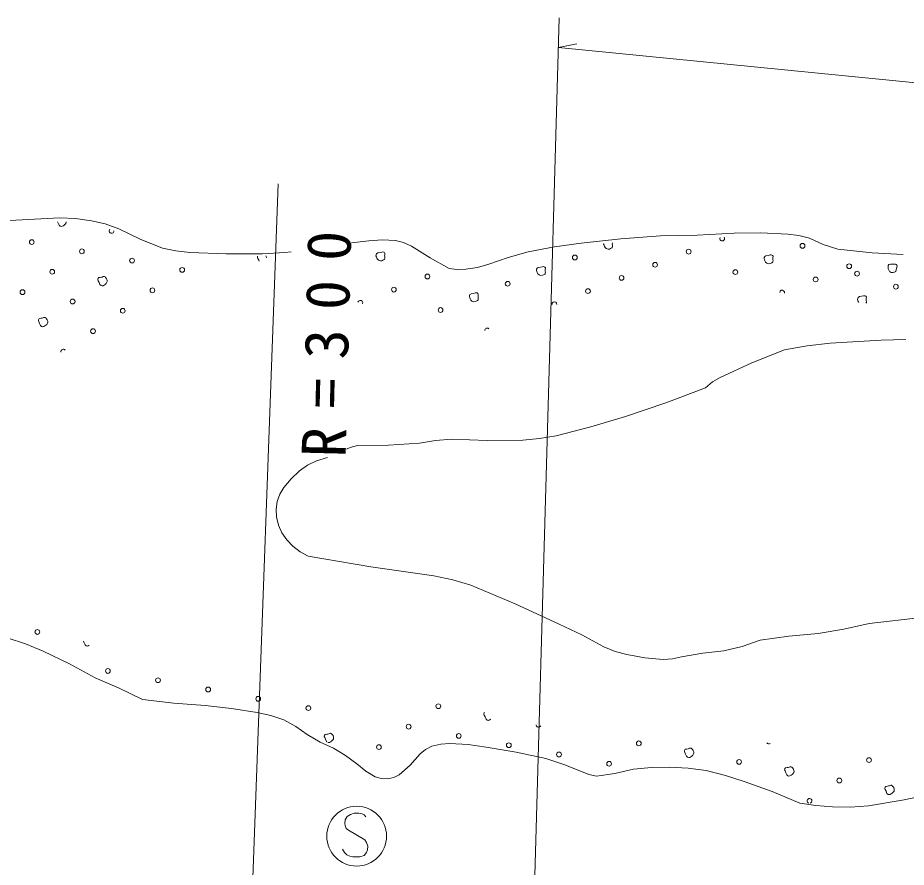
# Model space of a CAD drawing. Units: millimetres, scale not verified. Extents: x 40000 to 680000, y -32072 to 380000.
# Drawn here: x 141765 to 178738, y 300006 to 335350 of the extents above; entities that cross this region are included whole.
import ezdxf

# ---------------------------------------------------------------- set-up
doc = ezdxf.new("R2010")
doc.units = ezdxf.units.MM
doc.header["$LTSCALE"] = 1000
doc.layers.add('S-BGD', color=7, linetype='Continuous', lineweight=13)
doc.styles.add('ＭＳ ゴシック', font='')
doc.styles.get('ＭＳ ゴシック').set_extended_font_data('MS Gothic')

msp = doc.modelspace()

# ---------------------------------------------------------------- linework, layer by layer
at = {"layer": 'S-BGD'}
for p, q in [((163047, 291270), (164301, 335350)), ((164266, 334119), (165034, 334259)), ((164266, 334119), (265285, 324091)), ((150952, 283013), (152596, 328440)), ((141163, 326896), (143511, 327019)), ((143447, 326806), (143418, 326866)), ((143511, 327019), (144173, 326994)), ((143784, 326855), (143777, 326817)), ((144173, 326994), (144836, 326907)), ((144836, 326907), (145408, 326772)), ((143482, 326718), (143447, 326806)), ((143529, 326676), (143482, 326718)), ((143574, 326668), (143529, 326676)), ((143617, 326673), (143574, 326668)), ((143661, 326700), (143617, 326673)), ((143702, 326726), (143661, 326700)), ((143743, 326764), (143702, 326726)), ((143777, 326817), (143743, 326764)), ((145408, 326772), (145975, 326575)), ((145975, 326575), (146865, 326145)), ((146865, 326145), (147782, 325770)), ((156380, 326072), (156933, 326110)), ((156933, 326110), (157489, 326086)), ((165214, 325973), (166862, 326158)), ((166862, 326158), (168513, 326282)), ((168513, 326282), (170042, 326307)), ((170042, 326307), (171578, 326392)), ((171578, 326392), (172690, 326398)), ((172690, 326398), (173811, 326344)), ((173811, 326344), (174268, 326289)), ((174268, 326289), (174710, 326174)), ((174710, 326174), (175287, 325921)), ((147782, 325770), (148344, 325647)), ((155656, 325981), (156380, 326072)), ((157489, 326086), (157822, 326001)), ((157822, 326001), (158148, 325853)), ((158148, 325853), (158920, 325358)), ((162999, 325606), (164097, 325819)), ((164097, 325819), (165214, 325973)), ((166147, 325934), (166149, 325959)), ((166164, 325885), (166147, 325934)), ((166179, 325839), (166164, 325885)), ((166207, 325791), (166179, 325839)), ((166251, 325746), (166207, 325791)), ((166286, 325730), (166251, 325746)), ((166435, 325748), (166393, 325728)), ((166461, 325762), (166435, 325748)), ((166485, 325775), (166461, 325762)), ((166505, 325795), (166485, 325775)), ((166511, 325816), (166505, 325795)), ((166509, 325971), (166507, 325924)), ((166507, 325924), (166509, 325887)), ((166510, 325981), (166509, 325971)), ((166509, 325887), (166517, 325852)), ((166517, 325852), (166511, 325816)), ((175287, 325921), (175888, 325723)), ((148344, 325647), (148929, 325582)), ((148929, 325582), (150440, 325527)), ((150440, 325527), (151956, 325532)), ((151738, 325376), (151741, 325407)), ((151756, 325334), (151738, 325376)), ((151741, 325407), (151747, 325428)), ((151956, 325532), (152874, 325577)), ((152083, 325442), (152105, 325414)), ((152105, 325414), (152121, 325366)), ((152874, 325577), (153146, 325609)), ((156672, 325448), (156677, 325491)), ((156689, 325399), (156672, 325448)), ((156677, 325491), (156695, 325533)), ((156705, 325353), (156689, 325399)), ((156695, 325533), (156747, 325569)), ((156747, 325569), (156841, 325584)), ((156841, 325584), (156919, 325601)), ((156919, 325601), (156964, 325609)), ((156964, 325609), (156994, 325599)), ((156994, 325599), (157022, 325582)), ((157022, 325582), (157042, 325551)), ((157035, 325485), (157033, 325438)), ((157033, 325438), (157035, 325401)), ((157042, 325551), (157035, 325485)), ((157035, 325401), (157043, 325366)), ((161371, 325098), (162170, 325379)), ((162170, 325379), (162999, 325606)), ((166331, 325723), (166286, 325730)), ((166393, 325728), (166331, 325723)), ((172827, 325327), (172832, 325370)), ((172832, 325370), (172850, 325412)), ((172850, 325412), (172902, 325448)), ((172902, 325448), (172996, 325463)), ((172996, 325463), (173074, 325480)), ((173074, 325480), (173119, 325487)), ((173119, 325487), (173149, 325478)), ((173149, 325478), (173178, 325461)), ((173178, 325461), (173198, 325429)), ((173198, 325429), (173190, 325364)), ((175888, 325723), (177319, 325574)), ((177319, 325574), (178607, 325494)), ((151790, 325261), (151756, 325334)), ((151806, 325222), (151790, 325261)), ((156732, 325305), (156705, 325353)), ((156777, 325260), (156732, 325305)), ((156811, 325245), (156777, 325260)), ((156856, 325237), (156811, 325245)), ((156919, 325242), (156856, 325237)), ((156961, 325262), (156919, 325242)), ((156987, 325276), (156961, 325262)), ((157011, 325289), (156987, 325276)), ((157031, 325309), (157011, 325289)), ((157037, 325330), (157031, 325309)), ((157043, 325366), (157037, 325330)), ((158920, 325358), (159717, 324919)), ((160892, 324963), (161371, 325098)), ((163600, 324994), (163645, 325002)), ((163645, 325002), (163675, 324992)), ((172844, 325278), (172827, 325327)), ((172860, 325232), (172844, 325278)), ((172887, 325184), (172860, 325232)), ((172932, 325138), (172887, 325184)), ((172966, 325123), (172932, 325138)), ((173011, 325116), (172966, 325123)), ((173074, 325121), (173011, 325116)), ((173116, 325141), (173074, 325121)), ((173142, 325154), (173116, 325141)), ((173166, 325168), (173142, 325154)), ((173186, 325188), (173166, 325168)), ((173192, 325209), (173186, 325188)), ((173190, 325364), (173188, 325317)), ((173188, 325317), (173190, 325280)), ((173190, 325280), (173198, 325245)), ((173198, 325245), (173192, 325209)), ((177980, 325001), (177993, 325042)), ((177986, 324950), (177980, 325001)), ((177993, 325042), (178020, 325079)), ((178020, 325079), (178078, 325104)), ((178078, 325104), (178173, 325099)), ((178173, 325099), (178253, 325099)), ((178253, 325099), (178298, 325098)), ((178298, 325098), (178325, 325082)), ((178325, 325082), (178350, 325060)), ((178363, 325025), (178342, 324962)), ((178350, 325060), (178363, 325025)), ((159717, 324919), (160052, 324874)), ((160052, 324874), (160406, 324889)), ((160406, 324889), (160892, 324963)), ((163353, 324841), (163358, 324884)), ((163370, 324792), (163353, 324841)), ((163358, 324884), (163376, 324926)), ((163386, 324746), (163370, 324792)), ((163376, 324926), (163428, 324962)), ((163413, 324698), (163386, 324746)), ((163457, 324652), (163413, 324698)), ((163428, 324962), (163522, 324977)), ((163492, 324637), (163457, 324652)), ((163537, 324630), (163492, 324637)), ((163522, 324977), (163600, 324994)), ((163599, 324635), (163537, 324630)), ((163642, 324655), (163599, 324635)), ((163667, 324669), (163642, 324655)), ((163692, 324682), (163667, 324669)), ((163675, 324992), (163703, 324975)), ((163711, 324702), (163692, 324682)), ((163703, 324975), (163723, 324943)), ((163717, 324723), (163711, 324702)), ((163715, 324878), (163713, 324831)), ((163713, 324831), (163716, 324794)), ((163723, 324943), (163715, 324878)), ((163716, 324794), (163723, 324759)), ((163723, 324759), (163717, 324723)), ((177992, 324901), (177986, 324950)), ((178009, 324849), (177992, 324901)), ((178043, 324795), (178009, 324849)), ((178074, 324773), (178043, 324795)), ((178116, 324756), (178074, 324773)), ((178178, 324749), (178116, 324756)), ((178224, 324759), (178178, 324749)), ((178252, 324767), (178224, 324759)), ((178278, 324775), (178252, 324767)), ((178302, 324791), (178278, 324775)), ((178312, 324810), (178302, 324791)), ((178325, 324844), (178312, 324810)), ((178330, 324917), (178325, 324880)), ((178325, 324880), (178325, 324844)), ((178342, 324962), (178330, 324917)), ((145094, 324448), (145097, 324479)), ((145112, 324407), (145094, 324448)), ((145097, 324479), (145107, 324511)), ((145107, 324511), (145133, 324538)), ((145146, 324334), (145112, 324407)), ((145133, 324538), (145198, 324545)), ((145182, 324246), (145146, 324334)), ((145198, 324545), (145245, 324554)), ((145245, 324554), (145280, 324564)), ((145280, 324564), (145313, 324580)), ((145313, 324580), (145349, 324582)), ((145349, 324582), (145371, 324581)), ((145371, 324581), (145395, 324567)), ((145395, 324567), (145413, 324546)), ((145442, 324291), (145402, 324254)), ((145413, 324546), (145433, 324524)), ((145433, 324524), (145461, 324487)), ((145477, 324345), (145442, 324291)), ((145461, 324487), (145481, 324428)), ((145484, 324382), (145477, 324345)), ((145481, 324428), (145484, 324382)), ((145229, 324204), (145182, 324246)), ((145274, 324195), (145229, 324204)), ((145317, 324201), (145274, 324195)), ((145360, 324228), (145317, 324201)), ((145402, 324254), (145360, 324228)), ((160728, 323884), (160806, 323901)), ((160806, 323901), (160851, 323908)), ((160851, 323908), (160881, 323899)), ((160881, 323899), (160909, 323882)), ((160559, 323748), (160564, 323791)), ((160576, 323699), (160559, 323748)), ((160564, 323791), (160582, 323833)), ((160592, 323653), (160576, 323699)), ((160582, 323833), (160634, 323869)), ((160619, 323605), (160592, 323653)), ((160664, 323559), (160619, 323605)), ((160634, 323869), (160728, 323884)), ((160698, 323544), (160664, 323559)), ((160743, 323536), (160698, 323544)), ((160805, 323542), (160743, 323536)), ((160848, 323562), (160805, 323542)), ((160874, 323575), (160848, 323562)), ((160898, 323589), (160874, 323575)), ((160918, 323609), (160898, 323589)), ((160909, 323882), (160929, 323850)), ((160924, 323630), (160918, 323609)), ((160922, 323785), (160919, 323738)), ((160919, 323738), (160922, 323701)), ((160929, 323850), (160922, 323785)), ((160922, 323701), (160929, 323666)), ((160929, 323666), (160924, 323630)), ((176714, 323626), (176719, 323669)), ((176731, 323577), (176714, 323626)), ((176719, 323669), (176737, 323711)), ((176747, 323531), (176731, 323577)), ((176737, 323711), (176789, 323748)), ((176761, 323506), (176747, 323531)), ((176789, 323748), (176883, 323762)), ((176883, 323762), (176961, 323779)), ((176961, 323779), (177006, 323787)), ((177006, 323787), (177036, 323777)), ((177036, 323777), (177064, 323760)), ((177064, 323760), (177084, 323729)), ((177077, 323663), (177075, 323616)), ((177075, 323616), (177077, 323579)), ((177084, 323729), (177077, 323663)), ((177077, 323579), (177084, 323544)), ((177084, 323544), (177079, 323508)), ((177073, 323487), (177055, 323469)), ((177079, 323508), (177073, 323487)), ((142625, 322780), (142635, 322812)), ((142635, 322812), (142661, 322838)), ((142661, 322838), (142726, 322845)), ((142726, 322845), (142773, 322854)), ((142773, 322854), (142808, 322865)), ((142808, 322865), (142841, 322880)), ((142841, 322880), (142877, 322883)), ((142877, 322883), (142899, 322882)), ((142899, 322882), (142923, 322867)), ((142923, 322867), (142941, 322846)), ((142941, 322846), (142960, 322825)), ((142960, 322825), (142989, 322788)), ((142989, 322788), (143009, 322728)), ((142622, 322749), (142625, 322780)), ((142640, 322707), (142622, 322749)), ((142674, 322634), (142640, 322707)), ((142710, 322547), (142674, 322634)), ((142757, 322504), (142710, 322547)), ((142802, 322496), (142757, 322504)), ((142845, 322501), (142802, 322496)), ((142888, 322529), (142845, 322501)), ((142930, 322555), (142888, 322529)), ((142970, 322592), (142930, 322555)), ((143005, 322645), (142970, 322592)), ((143011, 322683), (143005, 322645)), ((143009, 322728), (143011, 322683)), ((173667, 321532), (174611, 321703)), ((174611, 321703), (175573, 321815)), ((175573, 321815), (177697, 321938)), ((177697, 321938), (178724, 321969)), ((172318, 320986), (173667, 321532)), ((170997, 320384), (172318, 320986)), ((170380, 319955), (170673, 320196)), ((170673, 320196), (170997, 320384)), ((168735, 319330), (170380, 319955)), ((167059, 318761), (168735, 319330)), ((165619, 318331), (167059, 318761)), ((164169, 317961), (165619, 318331)), ((157196, 317571), (158482, 317652)), ((158482, 317652), (159151, 317763)), ((159151, 317763), (159826, 317814)), ((159826, 317814), (161304, 317767)), ((161304, 317767), (162779, 317780)), ((162779, 317780), (163474, 317840)), ((163474, 317840), (164169, 317961)), ((155446, 317395), (155591, 317466)), ((155591, 317466), (155901, 317551)), ((155901, 317551), (157196, 317571)), ((153826, 316731), (154198, 316916)), ((154198, 316916), (154650, 317056)), ((153140, 316172), (153490, 316496)), ((153490, 316496), (153826, 316731)), ((152834, 315808), (153140, 316172)), ((152666, 315526), (152834, 315808)), ((152557, 315228), (152666, 315526)), ((152516, 314902), (152557, 315228)), ((152536, 314581), (152516, 314902)), ((152620, 314238), (152536, 314581)), ((152758, 313926), (152620, 314238)), ((152959, 313626), (152758, 313926)), ((153208, 313364), (152959, 313626)), ((153518, 313127), (153208, 313364)), ((153853, 312948), (153518, 313127)), ((156458, 312509), (153853, 312948)), ((159086, 312130), (156458, 312509)), ((159866, 311967), (159086, 312130)), ((160623, 311747), (159866, 311967)), ((162469, 310963), (160623, 311747)), ((164292, 310123), (162469, 310963)), ((179372, 310396), (177193, 310152)), ((165240, 309675), (164292, 310123)), ((176140, 309910), (175068, 309725)), ((177193, 310152), (176140, 309910)), ((142087, 309298), (141330, 309548)), ((166157, 309176), (165240, 309675)), ((173852, 309617), (172654, 309447)), ((175068, 309725), (173852, 309617)), ((142819, 308995), (142087, 309298)), ((144528, 309347), (144495, 309416)), ((144564, 309259), (144528, 309347)), ((144611, 309217), (144564, 309259)), ((144656, 309208), (144611, 309217)), ((144699, 309214), (144656, 309208)), ((144740, 309239), (144699, 309214)), ((166624, 308986), (166157, 309176)), ((171915, 309197), (171154, 309004)), ((172654, 309447), (171915, 309197)), ((143912, 308467), (142819, 308995)), ((167112, 308853), (166624, 308986)), ((167864, 308723), (167112, 308853)), ((169391, 308765), (169015, 308681)), ((170271, 308915), (169391, 308765)), ((171154, 309004), (170271, 308915)), ((144980, 307884), (143912, 308467)), ((168621, 308654), (167864, 308723)), ((169015, 308681), (168621, 308654)), ((145988, 307462), (144980, 307884)), ((146958, 306991), (145988, 307462)), ((148258, 306829), (146958, 306991)), ((149568, 306729), (148258, 306829)), ((150657, 306614), (149568, 306729)), ((151732, 306440), (150657, 306614)), ((152300, 306315), (151732, 306440)), ((152838, 306135), (152300, 306315)), ((161163, 306371), (161166, 306402)), ((161181, 306329), (161163, 306371)), ((161166, 306402), (161176, 306434)), ((161176, 306434), (161183, 306442)), ((161215, 306257), (161181, 306329)), ((161251, 306169), (161215, 306257)), ((161298, 306126), (161251, 306169)), ((161429, 306151), (161386, 306123)), ((161449, 306163), (161429, 306151)), ((153340, 305855), (152838, 306135)), ((153813, 305522), (153340, 305855)), ((161343, 306118), (161298, 306126)), ((161386, 306123), (161343, 306118)), ((154345, 305215), (153813, 305522)), ((154519, 305444), (154522, 305475)), ((154537, 305402), (154519, 305444)), ((154522, 305475), (154532, 305507)), ((154532, 305507), (154558, 305533)), ((154558, 305533), (154623, 305541)), ((154623, 305541), (154670, 305549)), ((154670, 305549), (154705, 305560)), ((154705, 305560), (154738, 305575)), ((154738, 305575), (154774, 305578)), ((154774, 305578), (154796, 305577)), ((154796, 305577), (154820, 305562)), ((154820, 305562), (154838, 305542)), ((154838, 305542), (154858, 305520)), ((154858, 305520), (154886, 305483)), ((154886, 305483), (154906, 305423)), ((154906, 305423), (154909, 305378)), ((154900, 304964), (154345, 305215)), ((154571, 305330), (154537, 305402)), ((154607, 305242), (154571, 305330)), ((154624, 305226), (154607, 305242)), ((154699, 305191), (154672, 305196)), ((154742, 305196), (154699, 305191)), ((154785, 305224), (154742, 305196)), ((154827, 305250), (154785, 305224)), ((154867, 305287), (154827, 305250)), ((154902, 305341), (154867, 305287)), ((154909, 305378), (154902, 305341)), ((158997, 305037), (158735, 304906)), ((159364, 305128), (158997, 305037)), ((159744, 305160), (159364, 305128)), ((160502, 305109), (159744, 305160)), ((161258, 304997), (160502, 305109)), ((155406, 304659), (154900, 304964)), ((158504, 304722), (158088, 304256)), ((158735, 304906), (158504, 304722)), ((162504, 304790), (161258, 304997)), ((163737, 304524), (162504, 304790)), ((169506, 304826), (169509, 304857)), ((169524, 304784), (169506, 304826)), ((169509, 304857), (169519, 304889)), ((169519, 304889), (169545, 304915)), ((169558, 304712), (169524, 304784)), ((169545, 304915), (169611, 304923)), ((169594, 304624), (169558, 304712)), ((169611, 304923), (169657, 304931)), ((169657, 304931), (169693, 304942)), ((169693, 304942), (169725, 304957)), ((169725, 304957), (169761, 304960)), ((169761, 304960), (169783, 304959)), ((169783, 304959), (169807, 304944)), ((169807, 304944), (169825, 304923)), ((169855, 304669), (169814, 304632)), ((169825, 304923), (169845, 304902)), ((169845, 304902), (169874, 304865)), ((169889, 304723), (169855, 304669)), ((169874, 304865), (169893, 304805)), ((169896, 304760), (169889, 304723)), ((169893, 304805), (169896, 304760)), ((155876, 304304), (155406, 304659)), ((156249, 304008), (155876, 304304)), ((164496, 304286), (163737, 304524)), ((169641, 304581), (169594, 304624)), ((169686, 304573), (169641, 304581)), ((169729, 304578), (169686, 304573)), ((169773, 304606), (169729, 304578)), ((169814, 304632), (169773, 304606)), ((156642, 303773), (156249, 304008)), ((158088, 304256), (157636, 303844)), ((165224, 303995), (164496, 304286)), ((165527, 303869), (165224, 303995)), ((167382, 304084), (166618, 303912)), ((168134, 304160), (167382, 304084)), ((168892, 304176), (168134, 304160)), ((169660, 304130), (168892, 304176)), ((170410, 304025), (169660, 304130)), ((171212, 303829), (170410, 304025)), ((173678, 304053), (173681, 304084)), ((173696, 304012), (173678, 304053)), ((173681, 304084), (173691, 304116)), ((173691, 304116), (173717, 304143)), ((173730, 303939), (173696, 304012)), ((173717, 304143), (173782, 304150)), ((173766, 303851), (173730, 303939)), ((173782, 304150), (173829, 304159)), ((173829, 304159), (173864, 304169)), ((173864, 304169), (173897, 304185)), ((173897, 304185), (173933, 304187)), ((173933, 304187), (173955, 304186)), ((173955, 304186), (173979, 304172)), ((173979, 304172), (173997, 304151)), ((173997, 304151), (174017, 304129)), ((174017, 304129), (174045, 304092)), ((174061, 303950), (174026, 303896)), ((174045, 304092), (174065, 304033)), ((174068, 303987), (174061, 303950)), ((174065, 304033), (174068, 303987)), ((156900, 303699), (156642, 303773)), ((157160, 303688), (156900, 303699)), ((157414, 303739), (157160, 303688)), ((157636, 303844), (157414, 303739)), ((165842, 303801), (165527, 303869)), ((166618, 303912), (165842, 303801)), ((171999, 303573), (171212, 303829)), ((173163, 303153), (171999, 303573)), ((173813, 303809), (173766, 303851)), ((173858, 303800), (173813, 303809)), ((173901, 303806), (173858, 303800)), ((173944, 303833), (173901, 303806)), ((173986, 303859), (173944, 303833)), ((174026, 303896), (173986, 303859)), ((177850, 303281), (177852, 303312)), ((177867, 303239), (177850, 303281)), ((177852, 303312), (177862, 303344)), ((177862, 303344), (177889, 303370)), ((177902, 303167), (177867, 303239)), ((177889, 303370), (177954, 303378)), ((177954, 303378), (178000, 303386)), ((178000, 303386), (178036, 303397)), ((178036, 303397), (178068, 303412)), ((178068, 303412), (178104, 303415)), ((178104, 303415), (178127, 303414)), ((178127, 303414), (178150, 303399)), ((178150, 303399), (178169, 303378)), ((178169, 303378), (178188, 303357)), ((178188, 303357), (178217, 303320)), ((178217, 303320), (178236, 303260)), ((178239, 303215), (178232, 303177)), ((178236, 303260), (178239, 303215)), ((174305, 302676), (173163, 303153)), ((177937, 303079), (177902, 303167)), ((177984, 303036), (177937, 303079)), ((178030, 303028), (177984, 303036)), ((178072, 303033), (178030, 303028)), ((178116, 303061), (178072, 303033)), ((178158, 303087), (178116, 303061)), ((178198, 303124), (178158, 303087)), ((178232, 303177), (178198, 303124)), ((180119, 303116), (178651, 302807)), ((174981, 302569), (174305, 302676)), ((175671, 302522), (174981, 302569)), ((176420, 302509), (175671, 302522)), ((177167, 302557), (176420, 302509)), ((178651, 302807), (177167, 302557)), ((155468, 302112), (155387, 301974)), ((155606, 302205), (155468, 302112)), ((155768, 302249), (155606, 302205)), ((155962, 302249), (155768, 302249)), ((156093, 302224), (155962, 302249)), ((156187, 302180), (156093, 302224)), ((156256, 302105), (156187, 302180)), ((155387, 301974), (155381, 301830)), ((155381, 301830), (155387, 301737)), ((155387, 301737), (155437, 301612)), ((155437, 301612), (155525, 301543)), ((155525, 301543), (156206, 301149)), ((156206, 301149), (156281, 301037)), ((156281, 301037), (156331, 300880)), ((155362, 300612), (155275, 300755)), ((155462, 300518), (155362, 300612)), ((156275, 300612), (156187, 300499)), ((156318, 300730), (156275, 300612)), ((156331, 300880), (156318, 300730)), ((155581, 300462), (155462, 300518)), ((155706, 300443), (155581, 300462)), ((155993, 300443), (155706, 300443)), ((156187, 300499), (155993, 300443))]:
    msp.add_line(p, q, dxfattribs=at)
for centre, radius in [((142348, 326018), 99.5), ((174422, 325861), 99.5), ((144434, 325632), 99.5), ((164948, 325375), 99.5), ((169685, 325618), 99.5), ((146520, 325246), 99.5), ((168288, 325072), 99.5), ((176365, 325011), 99.5), ((143198, 324782), 99.5), ((148606, 324860), 99.5), ((158814, 324586), 99.5), ((171628, 324768), 99.5), ((176691, 324702), 99.5), ((162154, 324282), 99.5), ((166891, 324525), 99.5), ((174969, 324464), 99.5), ((178309, 324161), 99.5), ((141962, 323933), 99.5), ((147370, 324010), 99.5), ((157417, 324039), 99.5), ((165494, 323978), 99.5), ((144048, 323546), 99.5), ((146134, 323160), 99.5), ((159360, 323189), 99.5), ((144897, 322310), 99.5), ((142580, 309795), 99.5), ((145516, 308173), 99.5), ((147601, 307786), 99.5), ((149687, 307400), 99.5), ((151773, 307014), 99.5), ((153859, 306628), 99.5), ((159267, 306705), 99.5), ((158031, 305855), 99.5), ((160117, 305469), 99.5), ((156795, 305005), 99.5), ((162202, 305083), 99.5), ((167610, 305160), 99.5), ((164288, 304696), 99.5), ((166374, 304310), 99.5), ((171782, 304387), 99.5), ((177190, 304465), 99.5), ((175954, 303615), 99.5), ((155868, 301299), 1244)]:
    msp.add_circle(centre, radius, dxfattribs=at)
for centre, start, end in [((145670, 326482), 136.919, 2.8083), ((171082, 326165), 153.0321, 31.3174), ((173572, 323918), 344.7516, 177.0677), ((156020, 323493), 335.6085, 168.8488), ((164097, 323432), 355.1255, 183.4938), ((161304, 322339), 47.3402, 183.3525), ((143661, 321460), 38.2091, 191.0697), ((163438, 305932), 176.7049, 335.7554), ((173018, 305237), 218.3625, 307.5329), ((174717, 302765), 283.1299, 248.9252)]:
    msp.add_arc(centre, 99.5, start, end, dxfattribs=at)

# ---------------------------------------------------------------- texts
at = {"layer": 'S-BGD', "insert": (155438, 317037), "char_height": 1833, "attachment_point": 7, "rotation": 88.6, "style": 'ＭＳ ゴシック'}
msp.add_mtext('\\T1.64;R=300', dxfattribs=at)

doc.saveas('drawing.dxf')
